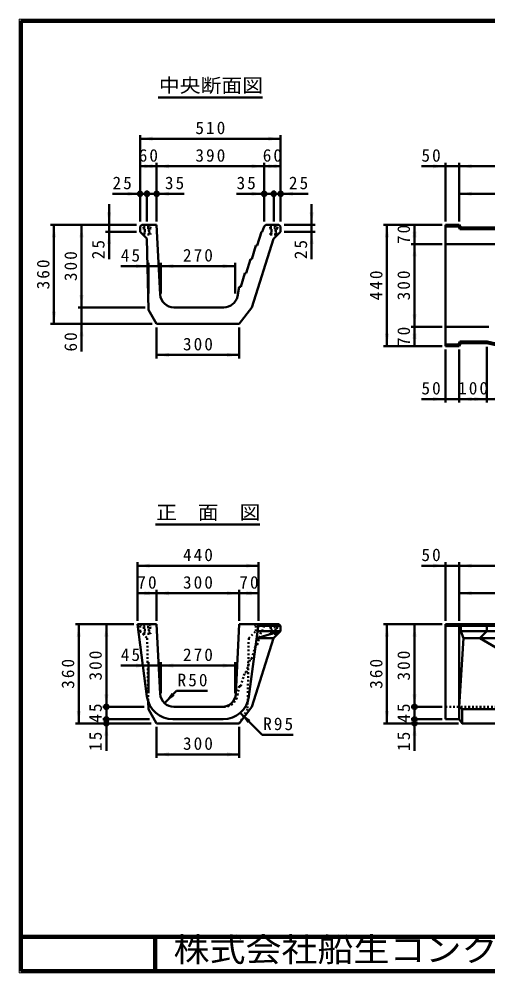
# Model space of a CAD drawing. Units: millimetres, scale not verified. Extents: x 100 to 4105, y 100 to 2870.
# Drawn here: x 100 to 1461, y 100 to 2870 of the extents above; entities that cross this region are included whole.
import ezdxf
from ezdxf.enums import TextEntityAlignment as Align

# ---------------------------------------------------------------- set-up
doc = ezdxf.new("R2010")
doc.units = ezdxf.units.MM
doc.header["$LTSCALE"] = 5
doc.linetypes.add('USER1', pattern=[2.2, 1, -1.2])
doc.layers.add('V-nasSTD', color=7, linetype='Continuous', lineweight=50)
doc.styles.add('ＭＳ ゴシック', font='')
doc.styles.get('ＭＳ ゴシック').set_extended_font_data('MS Gothic')

msp = doc.modelspace()

# ---------------------------------------------------------------- hatches: boundary and pattern name
at = {"layer": 'V-nasSTD'}
for points in [[(487.321, 2528.589), (451.321, 2522.589), (487.321, 2516.589)], [(823.321, 2516.589), (859.321, 2522.589), (823.321, 2528.589)], [(487.321, 2448.589), (451.321, 2442.589), (487.321, 2436.589)], [(463.321, 2436.589), (499.321, 2442.589), (463.321, 2448.589)], [(535.321, 2448.589), (499.321, 2442.589), (535.321, 2436.589)], [(775.321, 2436.589), (811.321, 2442.589), (775.321, 2448.589)], [(847.321, 2448.589), (811.321, 2442.589), (847.321, 2436.589)], [(823.321, 2436.589), (859.321, 2442.589), (823.321, 2448.589)], [(1302.008, 2436.589), (1338.008, 2442.589), (1302.008, 2448.589)], [(1414.008, 2448.589), (1378.008, 2442.589), (1414.008, 2436.589)], [(415.321, 2368.589), (451.321, 2362.589), (415.321, 2356.589)], [(535.321, 2368.589), (499.321, 2362.589), (535.321, 2356.589)], [(775.321, 2368.589), (811.321, 2362.589), (775.321, 2356.589)], [(895.321, 2368.589), (859.321, 2362.589), (895.321, 2356.589)], [(1414.008, 2368.589), (1378.008, 2362.589), (1414.008, 2356.589)], [(355.321, 2308.589), (361.321, 2272.589), (367.321, 2308.589)], [(943.321, 2308.589), (949.321, 2272.589), (955.321, 2308.589)], [(207.321, 2236.589), (201.321, 2272.589), (195.321, 2236.589)], [(287.321, 2236.589), (281.321, 2272.589), (275.321, 2236.589)], [(1174.008, 2236.589), (1168.008, 2272.589), (1162.008, 2236.589)], [(1254.008, 2236.589), (1248.008, 2272.589), (1242.008, 2236.589)], [(367.321, 2216.589), (361.321, 2252.589), (355.321, 2216.589)], [(955.321, 2216.589), (949.321, 2252.589), (943.321, 2216.589)], [(1242.008, 2252.589), (1248.008, 2216.589), (1254.008, 2252.589)], [(1254.008, 2180.589), (1248.008, 2216.589), (1242.008, 2180.589)], [(439.321, 2158.589), (475.321, 2152.589), (439.321, 2146.589)], [(547.321, 2158.589), (511.321, 2152.589), (547.321, 2146.589)], [(691.321, 2158.589), (727.321, 2152.589), (691.321, 2146.589)], [(275.321, 2068.589), (281.321, 2032.589), (287.321, 2068.589)], [(195.321, 2020.589), (201.321, 1984.589), (207.321, 2020.589)], [(1242.008, 2012.589), (1248.008, 1976.589), (1254.008, 2012.589)], [(287.321, 1948.589), (281.321, 1984.589), (275.321, 1948.589)], [(1254.008, 1940.589), (1248.008, 1976.589), (1242.008, 1940.589)], [(1162.008, 1956.589), (1168.008, 1920.589), (1174.008, 1956.589)], [(1242.008, 1956.589), (1248.008, 1920.589), (1254.008, 1956.589)], [(535.321, 1900.589), (499.321, 1894.589), (535.321, 1888.589)], [(703.321, 1900.589), (739.321, 1894.589), (703.321, 1888.589)], [(1302.008, 1760.589), (1338.008, 1766.589), (1302.008, 1772.589)], [(1414.008, 1772.589), (1378.008, 1766.589), (1414.008, 1760.589)], [(1422.008, 1760.589), (1458.008, 1766.589), (1422.008, 1772.589)], [(1494.008, 1772.589), (1458.008, 1766.589), (1494.008, 1760.589)], [(479.321, 1288.589), (443.321, 1282.589), (479.321, 1276.589)], [(759.321, 1276.589), (795.321, 1282.589), (759.321, 1288.589)], [(1302.008, 1276.589), (1338.008, 1282.589), (1302.008, 1288.589)], [(1414.008, 1288.589), (1378.008, 1282.589), (1414.008, 1276.589)], [(479.321, 1208.589), (443.321, 1202.589), (479.321, 1196.589)], [(463.321, 1196.589), (499.321, 1202.589), (463.321, 1208.589)], [(535.321, 1208.589), (499.321, 1202.589), (535.321, 1196.589)], [(703.321, 1196.589), (739.321, 1202.589), (703.321, 1208.589)], [(775.321, 1208.589), (739.321, 1202.589), (775.321, 1196.589)], [(759.321, 1196.589), (795.321, 1202.589), (759.321, 1208.589)], [(1414.008, 1208.589), (1378.008, 1202.589), (1414.008, 1196.589)], [(279.321, 1076.589), (273.321, 1112.589), (267.321, 1076.589)], [(359.321, 1076.589), (353.321, 1112.589), (347.321, 1076.589)], [(1174.008, 1076.589), (1168.008, 1112.589), (1162.008, 1076.589)], [(1254.008, 1076.589), (1248.008, 1112.589), (1242.008, 1076.589)], [(439.321, 998.589), (475.321, 992.589), (439.321, 986.589)], [(547.321, 998.589), (511.321, 992.589), (547.321, 986.589)], [(691.321, 998.589), (727.321, 992.589), (691.321, 986.589)], [(347.321, 908.589), (353.321, 872.589), (359.321, 908.589)], [(547.258, 909.063), (551.501, 904.82), (521.802, 883.607), (543.016, 913.305)], [(1242.008, 908.589), (1248.008, 872.589), (1254.008, 908.589)], [(267.321, 860.589), (273.321, 824.589), (279.321, 860.589)], [(1162.008, 860.589), (1168.008, 824.589), (1174.008, 860.589)], [(742.045, 855.408), (771.744, 834.194), (767.501, 829.952), (763.258, 825.709)], [(359.321, 788.589), (353.321, 824.589), (347.321, 788.589)], [(1254.008, 788.589), (1248.008, 824.589), (1242.008, 788.589)], [(535.321, 740.589), (499.321, 734.589), (535.321, 728.589)], [(703.321, 740.589), (739.321, 734.589), (703.321, 728.589)]]:
    msp.add_hatch(color=256, dxfattribs=at).paths.add_polyline_path(points)

# ---------------------------------------------------------------- linework, layer by layer
at = {"layer": 'V-nasSTD', "lineweight": 100}
for p, q in [((105, 2865), (105, 105)), ((4100, 2865), (105, 2865)), ((105, 205), (4100, 205)), ((495, 205), (495, 105)), ((105, 105), (4100, 105))]:
    msp.add_line(p, q, dxfattribs=at)
at = {"layer": 'V-nasSTD'}
for p, q in [((503.821, 2642.589), (806.821, 2642.589)), ((451.321, 2532.589), (451.321, 2282.589)), ((451.321, 2522.589), (859.321, 2522.589)), ((859.321, 2532.589), (859.321, 2282.589)), ((499.321, 2442.589), (451.321, 2442.589)), ((499.321, 2452.589), (499.321, 2282.589)), ((499.321, 2442.589), (811.321, 2442.589)), ((811.321, 2452.589), (811.321, 2282.589)), ((859.321, 2442.589), (811.321, 2442.589)), ((1268.008, 2442.589), (1338.008, 2442.589)), ((1338.008, 2452.589), (1338.008, 2282.589)), ((1378.008, 2442.589), (1338.008, 2442.589)), ((1378.008, 2452.589), (1378.008, 2282.589)), ((1378.008, 2442.589), (2978.008, 2442.589)), ((371.321, 2362.589), (451.321, 2362.589)), ((471.321, 2362.589), (451.321, 2362.589)), ((471.321, 2372.589), (471.321, 2282.589)), ((499.321, 2362.589), (471.321, 2362.589)), ((579.321, 2362.589), (499.321, 2362.589)), ((731.321, 2362.589), (811.321, 2362.589)), ((811.321, 2362.589), (839.321, 2362.589)), ((839.321, 2372.589), (839.321, 2282.589)), ((839.321, 2362.589), (859.321, 2362.589)), ((939.321, 2362.589), (859.321, 2362.589)), ((1378.008, 2362.589), (1798.008, 2362.589)), ((361.321, 2332.589), (361.321, 2272.589)), ((949.321, 2332.589), (949.321, 2272.589)), ((191.321, 2272.589), (441.321, 2272.589)), ((201.321, 1984.589), (201.321, 2272.589)), ((281.321, 2032.589), (281.321, 2272.589)), ((361.321, 2272.589), (361.321, 2252.589)), ((456.121, 2272.589), (451.321, 2267.789)), ((456.121, 2272.589), (499.321, 2272.589)), ((499.321, 2272.589), (509.421, 2070.591)), ((811.321, 2267.789), (816.121, 2272.589)), ((816.121, 2272.589), (854.521, 2272.589)), ((854.521, 2272.589), (859.321, 2267.789)), ((869.321, 2272.589), (959.321, 2272.589)), ((949.321, 2272.589), (949.321, 2252.589)), ((1158.008, 2272.589), (1328.008, 2272.589)), ((1168.008, 1920.589), (1168.008, 2272.589)), ((1248.008, 2272.589), (1248.008, 2216.589)), ((1338.008, 2272.589), (1338.008, 1920.589)), ((1378.008, 2272.589), (1338.008, 2272.589)), ((1378.008, 2272.589), (1375.237, 2267.789)), ((1378.008, 2272.589), (1382.627, 2264.589)), ((351.321, 2252.589), (441.321, 2252.589)), ((361.321, 2172.589), (361.321, 2252.589)), ((451.321, 2267.789), (451.321, 2252.589)), ((451.321, 2252.589), (471.321, 2232.589)), ((791.321, 2212.589), (803.321, 2252.589)), ((803.321, 2252.589), (805.321, 2252.589)), ((805.321, 2252.589), (811.321, 2267.789)), ((859.321, 2252.589), (838.643, 2231.911)), ((859.321, 2267.789), (859.321, 2252.589)), ((869.321, 2252.589), (959.321, 2252.589)), ((949.321, 2172.589), (949.321, 2252.589)), ((1375.237, 2267.789), (1338.008, 2267.789)), ((1375.237, 2267.789), (1379.855, 2259.789)), ((1382.627, 2264.589), (1379.855, 2259.789)), ((1379.855, 2259.789), (2894.452, 2259.789)), ((1382.627, 2264.589), (2891.681, 2264.589)), ((471.321, 2232.589), (475.455, 2025.927)), ((775.321, 2032.589), (838.643, 2231.911)), ((1238.008, 2216.589), (1328.008, 2216.589)), ((1248.008, 1976.589), (1248.008, 2216.589)), ((2938.008, 2216.589), (1338.008, 2216.589)), ((775.321, 2172.589), (787.321, 2212.589)), ((787.321, 2212.589), (791.321, 2212.589)), ((475.321, 2162.589), (475.321, 2072.589)), ((511.321, 2162.589), (511.321, 2072.589)), ((727.321, 2162.589), (727.321, 2072.589)), ((759.321, 2132.589), (771.321, 2172.589)), ((771.321, 2172.589), (775.321, 2172.589)), ((395.321, 2152.589), (475.321, 2152.589)), ((475.321, 2152.589), (511.321, 2152.589)), ((511.321, 2152.589), (727.321, 2152.589)), ((743.321, 2092.589), (755.321, 2132.589)), ((755.321, 2132.589), (759.321, 2132.589)), ((739.321, 2092.589), (733.753, 2064.744)), ((739.321, 2092.589), (743.321, 2092.589)), ((271.321, 2032.589), (466.321, 2032.589)), ((281.321, 1984.589), (281.321, 2032.589)), ((475.455, 2025.927), (499.321, 1984.589)), ((549.371, 2032.589), (694.529, 2032.589)), ((549.371, 2032.589), (694.529, 2032.589)), ((739.321, 1984.589), (775.321, 2032.589)), ((191.321, 1984.589), (486.321, 1984.589)), ((281.321, 1904.589), (281.321, 1984.589)), ((499.321, 1984.589), (739.321, 1984.589)), ((499.321, 1974.589), (499.321, 1884.589)), ((739.321, 1974.589), (739.321, 1884.589)), ((1238.008, 1976.589), (1328.008, 1976.589)), ((1248.008, 1976.589), (1248.008, 1920.589)), ((1338.008, 1976.589), (1463.341, 1976.589)), ((1158.008, 1920.589), (1328.008, 1920.589)), ((1338.008, 1925.389), (1375.237, 1925.389)), ((1338.008, 1920.589), (1378.008, 1920.589)), ((1375.237, 1925.389), (1379.855, 1933.389)), ((1375.237, 1925.389), (1378.008, 1920.589)), ((1378.008, 1920.589), (1382.627, 1928.589)), ((1458.541, 1933.389), (1379.855, 1933.389)), ((1379.855, 1933.389), (1382.627, 1928.589)), ((1458.008, 1928.589), (1382.627, 1928.589)), ((1458.541, 1933.389), (1458.008, 1928.589)), ((1458.008, 1928.589), (1778.008, 1856.589)), ((1458.008, 1756.589), (1458.008, 1918.589)), ((1458.541, 1933.389), (1778.541, 1861.389)), ((499.321, 1894.589), (739.321, 1894.589)), ((1338.008, 1756.589), (1338.008, 1910.589)), ((1378.008, 1756.589), (1378.008, 1910.589)), ((1268.008, 1766.589), (1338.008, 1766.589)), ((1378.008, 1766.589), (1338.008, 1766.589)), ((1458.008, 1766.589), (1378.008, 1766.589)), ((1458.008, 1766.589), (1778.008, 1766.589)), ((495.821, 1402.589), (798.821, 1402.589)), ((443.321, 1292.589), (443.321, 1122.589)), ((443.321, 1282.589), (795.321, 1282.589)), ((795.321, 1292.589), (795.321, 1122.589)), ((1268.008, 1282.589), (1338.008, 1282.589)), ((1338.008, 1292.589), (1338.008, 1122.589)), ((1378.008, 1282.589), (1338.008, 1282.589)), ((1378.008, 1292.589), (1378.008, 1122.589)), ((1378.008, 1282.589), (2978.008, 1282.589)), ((499.321, 1202.589), (443.321, 1202.589)), ((499.321, 1212.589), (499.321, 1122.589)), ((499.321, 1202.589), (739.321, 1202.589)), ((739.321, 1212.589), (739.321, 1122.589)), ((795.321, 1202.589), (739.321, 1202.589)), ((1378.008, 1202.589), (1798.008, 1202.589)), ((263.321, 1112.589), (433.321, 1112.589)), ((273.321, 824.589), (273.321, 1112.589)), ((353.321, 872.589), (353.321, 1112.589)), ((443.321, 1112.589), (499.321, 1112.589)), ((443.321, 1112.589), (471.327, 902.544)), ((499.321, 1112.589), (509.421, 910.591)), ((729.222, 910.591), (739.321, 1112.589)), ((854.521, 1112.589), (739.321, 1112.589)), ((767.316, 902.544), (795.321, 1112.589)), ((854.521, 1112.589), (859.321, 1107.789)), ((1158.008, 1112.589), (1328.008, 1112.589)), ((1168.008, 824.589), (1168.008, 1112.589)), ((1248.008, 872.589), (1248.008, 1112.589)), ((1338.008, 1112.589), (1338.008, 836.589)), ((2978.008, 1112.589), (1338.008, 1112.589)), ((1378.008, 1112.589), (1378.008, 836.589)), ((1382.008, 1112.589), (1382.008, 1092.589)), ((1458.008, 1112.589), (1458.008, 1092.589)), ((789.898, 1071.911), (859.321, 1092.589)), ((859.321, 1092.589), (792.655, 1092.589)), ((859.321, 1107.789), (794.681, 1107.789)), ((859.321, 1092.589), (838.643, 1071.911)), ((859.321, 1107.789), (859.321, 1092.589)), ((2978.008, 1107.789), (1338.008, 1107.789)), ((1382.008, 1092.589), (1390.008, 1071.911)), ((1382.008, 1092.589), (2890.008, 1092.589)), ((1438.008, 1071.911), (1458.008, 1092.589)), ((775.321, 872.589), (838.643, 1071.911)), ((838.643, 1071.911), (789.898, 1071.911)), ((1390.008, 1071.911), (1378.008, 872.589)), ((2882.008, 1071.911), (1390.008, 1071.911)), ((1438.008, 1071.911), (1788.008, 865.967)), ((475.321, 1002.589), (475.321, 912.589)), ((511.321, 1002.589), (511.321, 912.589)), ((727.321, 1002.589), (727.321, 912.589)), ((395.321, 992.589), (475.321, 992.589)), ((475.321, 992.589), (511.321, 992.589)), ((511.321, 992.589), (727.321, 992.589)), ((521.802, 883.607), (557.158, 918.962)), ((647.158, 918.962), (557.158, 918.962)), ((475.101, 886.991), (475.455, 865.927)), ((343.321, 872.589), (463.321, 872.589)), ((353.321, 836.589), (353.321, 872.589)), ((475.455, 865.927), (499.321, 824.589)), ((549.371, 872.589), (689.271, 872.589)), ((739.321, 824.589), (775.321, 872.589)), ((1238.008, 872.589), (1328.008, 872.589)), ((1248.008, 836.589), (1248.008, 872.589)), ((1378.008, 872.589), (1386.008, 865.967)), ((1386.008, 865.967), (2978.008, 865.967)), ((1386.008, 865.967), (1386.008, 824.589)), ((343.321, 836.589), (478.321, 836.589)), ((353.321, 824.589), (353.321, 836.589)), ((546.661, 836.589), (691.982, 836.589)), ((742.045, 855.408), (805.685, 791.768)), ((1238.008, 836.589), (1328.008, 836.589)), ((1248.008, 824.589), (1248.008, 836.589)), ((1378.008, 836.589), (1338.008, 836.589)), ((1378.008, 836.589), (1386.008, 824.589)), ((263.321, 824.589), (483.321, 824.589)), ((353.321, 744.589), (353.321, 824.589)), ((499.321, 824.589), (739.321, 824.589)), ((499.321, 814.589), (499.321, 724.589)), ((739.321, 814.589), (739.321, 724.589)), ((1158.008, 824.589), (1376.008, 824.589)), ((1248.008, 744.589), (1248.008, 824.589)), ((1386.008, 824.589), (2898.008, 824.589)), ((895.685, 791.768), (805.685, 791.768)), ((499.321, 734.589), (739.321, 734.589))]:
    msp.add_line(p, q, dxfattribs=at)
at = {"layer": 'V-nasSTD', "linetype": 'USER1'}
for p, q in [((462.921, 2272.589), (461.921, 2265.389)), ((479.721, 2272.589), (480.721, 2265.389)), ((830.921, 2272.589), (829.921, 2265.389)), ((847.721, 2272.589), (848.721, 2265.389)), ((460.721, 2265.389), (481.921, 2265.389)), ((460.721, 2265.389), (460.721, 2264.189)), ((460.721, 2264.189), (481.921, 2264.189)), ((461.321, 2246.989), (461.321, 2244.589)), ((461.321, 2246.989), (462.944, 2246.989)), ((461.321, 2244.589), (481.321, 2244.589)), ((461.921, 2264.189), (462.921, 2256.589)), ((462.921, 2256.589), (479.721, 2256.589)), ((464.037, 2247.347), (463.659, 2247.158)), ((464.921, 2256.589), (464.921, 2248.778)), ((477.721, 2256.589), (477.721, 2248.778)), ((478.606, 2247.347), (478.984, 2247.158)), ((479.699, 2246.989), (481.321, 2246.989)), ((480.721, 2264.189), (479.721, 2256.589)), ((481.321, 2246.989), (481.321, 2244.589)), ((481.921, 2265.389), (481.921, 2264.189)), ((828.721, 2265.389), (849.921, 2265.389)), ((828.721, 2265.389), (828.721, 2264.189)), ((828.721, 2264.189), (849.921, 2264.189)), ((829.321, 2246.989), (829.321, 2244.589)), ((829.321, 2246.989), (830.944, 2246.989)), ((829.321, 2244.589), (849.321, 2244.589)), ((829.921, 2264.189), (830.921, 2256.589)), ((830.921, 2256.589), (847.721, 2256.589)), ((832.037, 2247.347), (831.659, 2247.158)), ((832.921, 2256.589), (832.921, 2248.778)), ((845.721, 2256.589), (845.721, 2248.778)), ((846.606, 2247.347), (846.984, 2247.158)), ((847.699, 2246.989), (849.321, 2246.989)), ((848.721, 2264.189), (847.721, 2256.589)), ((849.321, 2246.989), (849.321, 2244.589)), ((849.921, 2265.389), (849.921, 2264.189)), ((456.121, 1112.589), (451.321, 1107.789)), ((462.921, 1112.589), (461.921, 1105.389)), ((479.721, 1112.589), (480.721, 1105.389)), ((782.521, 1112.589), (787.321, 1107.789)), ((811.321, 1107.789), (816.121, 1112.589)), ((830.921, 1112.589), (829.921, 1105.389)), ((847.721, 1112.589), (848.721, 1105.389)), ((451.321, 1107.789), (451.321, 1092.589)), ((451.321, 1092.589), (471.999, 1071.911)), ((460.721, 1105.389), (481.921, 1105.389)), ((460.721, 1105.389), (460.721, 1104.189)), ((460.721, 1104.189), (481.921, 1104.189)), ((461.321, 1086.989), (461.321, 1084.589)), ((461.321, 1086.989), (462.944, 1086.989)), ((461.321, 1084.589), (481.321, 1084.589)), ((461.921, 1104.189), (462.921, 1096.589)), ((462.921, 1096.589), (479.721, 1096.589)), ((464.037, 1087.347), (463.659, 1087.158)), ((464.921, 1096.589), (464.921, 1088.778)), ((477.721, 1096.589), (477.721, 1088.778)), ((478.606, 1087.347), (478.984, 1087.158)), ((479.699, 1086.989), (481.321, 1086.989)), ((480.721, 1104.189), (479.721, 1096.589)), ((481.321, 1086.989), (481.321, 1084.589)), ((481.921, 1105.389), (481.921, 1104.189)), ((766.643, 1071.911), (787.321, 1092.589)), ((787.321, 1092.589), (787.321, 1107.789)), ((791.321, 1052.589), (803.321, 1092.589)), ((803.321, 1092.589), (805.321, 1092.589)), ((805.321, 1092.589), (811.321, 1107.789)), ((828.721, 1105.389), (849.921, 1105.389)), ((828.721, 1105.389), (828.721, 1104.189)), ((828.721, 1104.189), (849.921, 1104.189)), ((829.321, 1086.989), (829.321, 1084.589)), ((829.321, 1086.989), (830.944, 1086.989)), ((829.321, 1084.589), (849.321, 1084.589)), ((829.921, 1104.189), (830.921, 1096.589)), ((830.921, 1096.589), (847.721, 1096.589)), ((832.037, 1087.347), (831.659, 1087.158)), ((832.921, 1096.589), (832.921, 1088.778)), ((845.721, 1096.589), (845.721, 1088.778)), ((846.606, 1087.347), (846.984, 1087.158)), ((847.699, 1086.989), (849.321, 1086.989)), ((848.721, 1104.189), (847.721, 1096.589)), ((849.321, 1086.989), (849.321, 1084.589)), ((849.921, 1105.389), (849.921, 1104.189)), ((471.999, 1071.911), (475.101, 886.991)), ((766.643, 1071.911), (763.211, 865.967)), ((775.321, 1012.589), (787.321, 1052.589)), ((787.321, 1052.589), (791.321, 1052.589)), ((759.321, 972.589), (771.321, 1012.589)), ((771.321, 1012.589), (775.321, 1012.589)), ((743.321, 932.589), (755.321, 972.589)), ((755.321, 972.589), (759.321, 972.589)), ((739.321, 932.589), (733.753, 904.744)), ((739.321, 932.589), (743.321, 932.589)), ((689.271, 872.589), (694.529, 872.589)), ((763.211, 865.967), (739.321, 824.589)), ((1338.008, 872.589), (2938.008, 872.589))]:
    msp.add_line(p, q, dxfattribs=at)
at = {"layer": 'V-nasSTD', "lineweight": 13}
msp.add_lwpolyline([(100, 100), (100, 2870), (4105, 2870), (4105, 100)], close=True, dxfattribs=at)
at = {"layer": 'V-nasSTD'}
for centre in [(451.321, 2362.589), (471.321, 2362.589), (499.321, 2362.589), (811.321, 2362.589), (839.321, 2362.589), (859.321, 2362.589), (353.321, 872.589), (1248.008, 872.589), (353.321, 836.589), (1248.008, 836.589), (353.321, 824.589), (1248.008, 824.589)]:
    msp.add_circle(centre, 6.4, dxfattribs=at)
at = {"layer": 'V-nasSTD', "linetype": 'USER1'}
for centre, radius, start, end in [((462.944, 2248.589), 1.6, 270, 296.56505), ((463.321, 2248.778), 1.6, 296.56505, 0), ((479.321, 2248.778), 1.6, 180, 243.43495), ((479.699, 2248.589), 1.6, 243.43495, 270), ((830.944, 2248.589), 1.6, 270, 296.56505), ((831.321, 2248.778), 1.6, 296.56505, 0), ((847.321, 2248.778), 1.6, 180, 243.43495), ((847.699, 2248.589), 1.6, 243.43495, 270), ((462.944, 1088.589), 1.6, 270, 296.56505), ((463.321, 1088.778), 1.6, 296.56505, 0), ((479.321, 1088.778), 1.6, 180, 243.43495), ((479.699, 1088.589), 1.6, 243.43495, 270), ((830.944, 1088.589), 1.6, 270, 296.56505), ((831.321, 1088.778), 1.6, 296.56505, 0), ((847.321, 1088.778), 1.6, 180, 243.43495), ((847.699, 1088.589), 1.6, 243.43495, 270), ((694.529, 912.589), 40, 270, 348.69007)]:
    msp.add_arc(centre, radius, start, end, dxfattribs=at)
at = {"layer": 'V-nasSTD'}
for centre, radius, start, end in [((549.371, 2072.589), 40, 182.8624, 270), ((694.529, 2072.589), 40, 270, 348.69007), ((546.661, 912.589), 76, 187.59464, 270), ((549.371, 912.589), 40, 182.8624, 270), ((689.271, 912.589), 40, 270, 357.13759), ((691.982, 912.589), 76, 270, 352.40536)]:
    msp.add_arc(centre, radius, start, end, dxfattribs=at)

# ---------------------------------------------------------------- texts
at = {"layer": 'V-nasSTD', "style": 'ＭＳ ゴシック', "width": 1.1}
for s, height, p in [('中央断面図', 40.32, (505.821, 2697.589)), ('正\u3000面\u3000図', 40.32, (497.821, 1457.589)), ('株式会社船生コンクリート工業', 69.65, (548.25, 202.55))]:
    msp.add_text(s, height=height, dxfattribs=at).set_placement(p, align=Align.TOP_LEFT)
at = {"layer": 'V-nasSTD', "char_height": 36.66, "attachment_point": 1, "style": 'ＭＳ ゴシック'}
for s, insert in [('\\T1.24;510', (611.821, 2572.589)), ('\\T1.24;60', (447.321, 2492.589)), ('\\T1.24;390', (611.821, 2492.589)), ('\\T1.24;60', (807.321, 2492.589)), ('\\T1.24;50', (1268.008, 2492.589)), ('\\T1.24;25', (371.321, 2412.589)), ('\\T1.24;35', (523.321, 2412.589)), ('\\T1.24;35', (731.321, 2412.589)), ('\\T1.24;25', (883.321, 2412.589)), ('\\T1.24;45', (395.321, 2202.589)), ('\\T1.24;270', (575.821, 2202.589)), ('\\T1.24;300', (575.821, 1944.589)), ('\\T1.24;50', (1268.008, 1816.589)), ('\\T1.24;100', (1374.508, 1816.589)), ('\\T1.24;440', (575.821, 1332.589)), ('\\T1.24;50', (1268.008, 1332.589)), ('\\T1.24;70', (443.321, 1252.589)), ('\\T1.24;300', (575.821, 1252.589)), ('\\T1.24;70', (739.321, 1252.589)), ('\\T1.24;45', (395.321, 1042.589)), ('\\T1.24;270', (575.821, 1042.589)), ('\\T1.24;R50', (560.158, 968.962)), ('\\T1.24;R95', (808.685, 841.768)), ('\\T1.24;300', (575.821, 784.589))]:
    msp.add_mtext(s, dxfattribs=dict(at, insert=insert))
at = {"layer": 'V-nasSTD', "char_height": 36.66, "attachment_point": 1, "rotation": 90, "style": 'ＭＳ ゴシック'}
for s, insert in [('\\T1.24;70', (1198.008, 2216.589)), ('\\T1.24;25', (311.321, 2172.589)), ('\\T1.24;25', (899.321, 2172.589)), ('\\T1.24;300', (231.321, 2109.089)), ('\\T1.24;360', (151.321, 2085.089)), ('\\T1.24;440', (1118.008, 2053.089)), ('\\T1.24;300', (1198.008, 2053.089)), ('\\T1.24;70', (1198.008, 1920.589)), ('\\T1.24;60', (231.321, 1904.589)), ('\\T1.24;300', (303.321, 949.089)), ('\\T1.24;300', (1198.008, 949.089)), ('\\T1.24;360', (223.321, 925.089)), ('\\T1.24;360', (1118.008, 925.089)), ('\\T1.24;45', (303.321, 826.589)), ('\\T1.24;45', (1198.008, 826.589)), ('\\T1.24;15', (303.321, 744.589)), ('\\T1.24;15', (1198.008, 744.589))]:
    msp.add_mtext(s, dxfattribs=dict(at, insert=insert))

doc.saveas('drawing.dxf')
